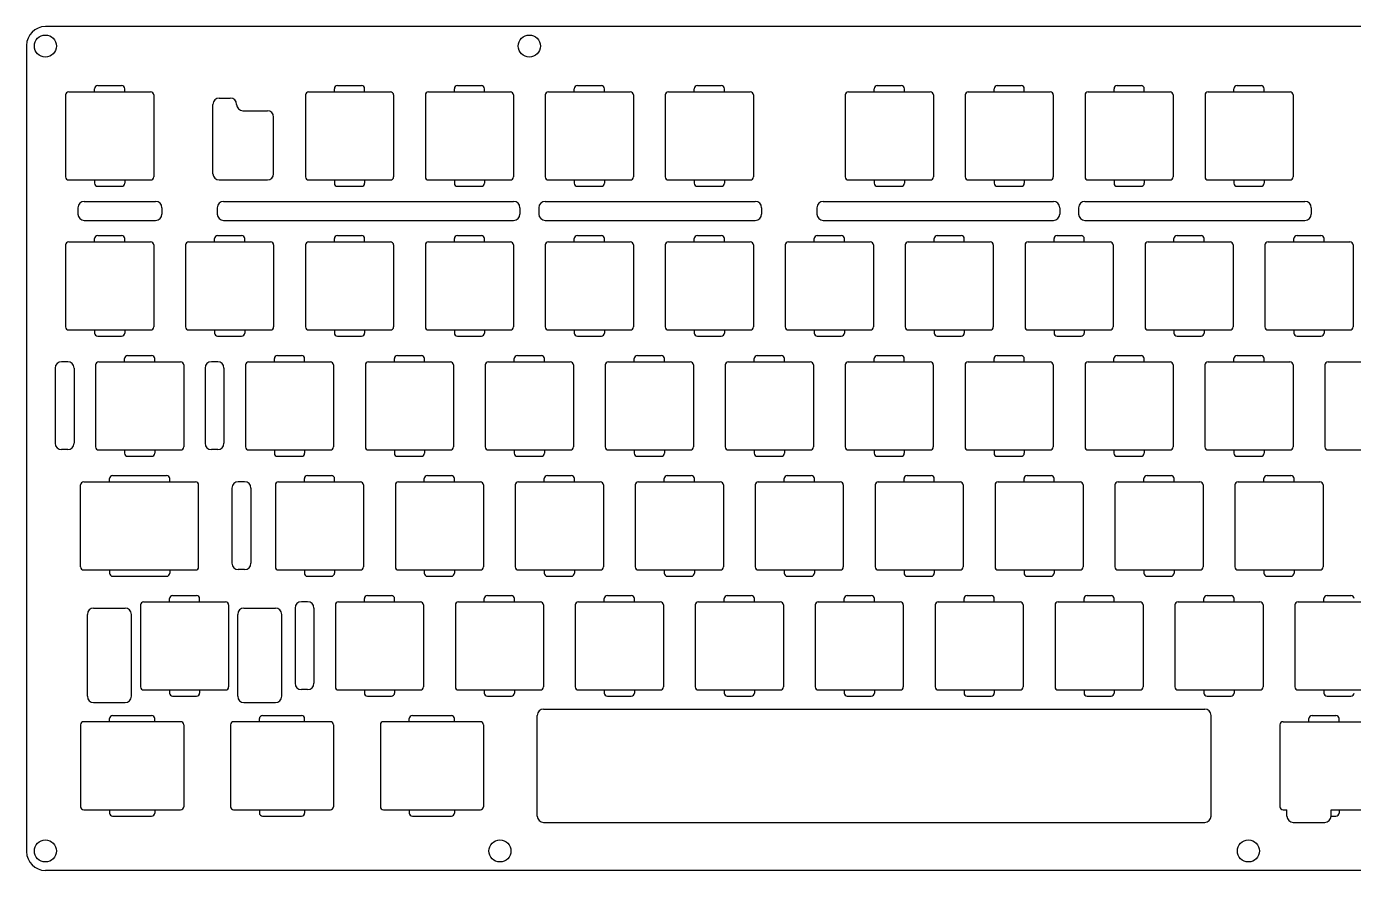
# Model space of a CAD drawing. Header units: millimetres. Extents: x -3918 to -3563, y -301 to -167.
# Drawn here: x -3918.4 to -3707.7, y -300.7 to -166.7 of the extents above; entities that cross this region are included whole.
import ezdxf

# ---------------------------------------------------------------- set-up
doc = ezdxf.new("R2010")
doc.units = ezdxf.units.MM

msp = doc.modelspace()

# ---------------------------------------------------------------- linework, layer by layer
for p, q in [((-3632.64, -166.7), (-3915.44, -166.7)), ((-3918.44, -169.7), (-3918.44, -297.7)), ((-3907.64, -177.06), (-3907.64, -176.56)), ((-3907.14, -176.06), (-3903.34, -176.06)), ((-3902.84, -177.06), (-3902.84, -176.56)), ((-3869.54, -177.06), (-3869.54, -176.56)), ((-3869.04, -176.06), (-3865.24, -176.06)), ((-3864.74, -177.06), (-3864.74, -176.56)), ((-3850.49, -177.06), (-3850.49, -176.56)), ((-3849.99, -176.06), (-3846.19, -176.06)), ((-3845.69, -177.06), (-3845.69, -176.56)), ((-3831.44, -177.06), (-3831.44, -176.56)), ((-3830.94, -176.06), (-3827.14, -176.06)), ((-3826.64, -177.06), (-3826.64, -176.56)), ((-3812.39, -177.06), (-3812.39, -176.56)), ((-3811.89, -176.06), (-3808.09, -176.06)), ((-3807.59, -177.06), (-3807.59, -176.56)), ((-3783.81, -177.06), (-3783.81, -176.56)), ((-3783.31, -176.06), (-3779.51, -176.06)), ((-3779.01, -177.06), (-3779.01, -176.56)), ((-3764.76, -177.06), (-3764.76, -176.56)), ((-3764.26, -176.06), (-3760.46, -176.06)), ((-3759.96, -177.06), (-3759.96, -176.56)), ((-3745.71, -177.06), (-3745.71, -176.56)), ((-3745.21, -176.06), (-3741.41, -176.06)), ((-3740.91, -177.06), (-3740.91, -176.56)), ((-3726.66, -177.06), (-3726.66, -176.56)), ((-3726.16, -176.06), (-3722.36, -176.06)), ((-3721.86, -177.06), (-3721.86, -176.56)), ((-3912.24, -177.56), (-3912.24, -190.56)), ((-3911.74, -177.06), (-3898.74, -177.06)), ((-3898.24, -177.56), (-3898.24, -190.56)), ((-3888.83, -190.06), (-3888.83, -179.06)), ((-3887.83, -178.06), (-3886.07, -178.06)), ((-3874.14, -177.56), (-3874.14, -190.56)), ((-3873.64, -177.06), (-3860.64, -177.06)), ((-3860.14, -177.56), (-3860.14, -190.56)), ((-3855.09, -177.56), (-3855.09, -190.56)), ((-3854.59, -177.06), (-3841.59, -177.06)), ((-3841.09, -177.56), (-3841.09, -190.56)), ((-3836.04, -177.56), (-3836.04, -190.56)), ((-3835.54, -177.06), (-3822.54, -177.06)), ((-3822.04, -177.56), (-3822.04, -190.56)), ((-3816.99, -177.56), (-3816.99, -190.56)), ((-3816.49, -177.06), (-3803.49, -177.06)), ((-3802.99, -177.56), (-3802.99, -190.56)), ((-3788.41, -177.56), (-3788.41, -190.56)), ((-3787.91, -177.06), (-3774.91, -177.06)), ((-3774.41, -177.56), (-3774.41, -190.56)), ((-3769.36, -177.56), (-3769.36, -190.56)), ((-3768.86, -177.06), (-3755.86, -177.06)), ((-3755.36, -177.56), (-3755.36, -190.56)), ((-3750.31, -177.56), (-3750.31, -190.56)), ((-3749.81, -177.06), (-3736.81, -177.06)), ((-3736.31, -177.56), (-3736.31, -190.56)), ((-3731.26, -177.56), (-3731.26, -190.56)), ((-3730.76, -177.06), (-3717.76, -177.06)), ((-3717.26, -177.56), (-3717.26, -190.56)), ((-3884.07, -180.06), (-3880.19, -180.06)), ((-3879.19, -190.06), (-3879.19, -181.06)), ((-3911.74, -191.06), (-3898.74, -191.06)), ((-3907.64, -191.06), (-3907.64, -191.56)), ((-3902.84, -191.06), (-3902.84, -191.56)), ((-3887.83, -191.06), (-3880.19, -191.06)), ((-3873.64, -191.06), (-3860.64, -191.06)), ((-3869.54, -191.06), (-3869.54, -191.56)), ((-3864.74, -191.06), (-3864.74, -191.56)), ((-3854.59, -191.06), (-3841.59, -191.06)), ((-3850.49, -191.06), (-3850.49, -191.56)), ((-3845.69, -191.06), (-3845.69, -191.56)), ((-3835.54, -191.06), (-3822.54, -191.06)), ((-3831.44, -191.06), (-3831.44, -191.56)), ((-3826.64, -191.06), (-3826.64, -191.56)), ((-3816.49, -191.06), (-3803.49, -191.06)), ((-3812.39, -191.06), (-3812.39, -191.56)), ((-3807.59, -191.06), (-3807.59, -191.56)), ((-3787.91, -191.06), (-3774.91, -191.06)), ((-3783.81, -191.06), (-3783.81, -191.56)), ((-3779.01, -191.06), (-3779.01, -191.56)), ((-3768.86, -191.06), (-3755.86, -191.06)), ((-3764.76, -191.06), (-3764.76, -191.56)), ((-3759.96, -191.06), (-3759.96, -191.56)), ((-3749.81, -191.06), (-3736.81, -191.06)), ((-3745.71, -191.06), (-3745.71, -191.56)), ((-3740.91, -191.06), (-3740.91, -191.56)), ((-3730.76, -191.06), (-3717.76, -191.06)), ((-3726.66, -191.06), (-3726.66, -191.56)), ((-3721.86, -191.06), (-3721.86, -191.56)), ((-3907.14, -192.06), (-3903.34, -192.06)), ((-3869.04, -192.06), (-3865.24, -192.06)), ((-3849.99, -192.06), (-3846.19, -192.06)), ((-3830.94, -192.06), (-3827.14, -192.06)), ((-3811.89, -192.06), (-3808.09, -192.06)), ((-3783.31, -192.06), (-3779.51, -192.06)), ((-3764.26, -192.06), (-3760.46, -192.06)), ((-3745.21, -192.06), (-3741.41, -192.06)), ((-3726.16, -192.06), (-3722.36, -192.06)), ((-3910.27, -195.46), (-3910.27, -196.47)), ((-3909.27, -194.46), (-3897.94, -194.46)), ((-3896.94, -195.46), (-3896.94, -196.47)), ((-3888.15, -195.46), (-3888.15, -196.47)), ((-3887.15, -194.46), (-3841.07, -194.46)), ((-3840.07, -195.46), (-3840.07, -196.47)), ((-3837.07, -195.46), (-3837.07, -196.47)), ((-3836.07, -194.46), (-3802.69, -194.46)), ((-3801.69, -195.46), (-3801.69, -196.47)), ((-3792.9, -195.46), (-3792.9, -196.47)), ((-3791.9, -194.46), (-3755.34, -194.46)), ((-3754.34, -195.46), (-3754.34, -196.47)), ((-3751.34, -195.46), (-3751.34, -196.47)), ((-3750.34, -194.46), (-3715.38, -194.46)), ((-3714.38, -195.46), (-3714.38, -196.47)), ((-3909.27, -197.47), (-3897.94, -197.47)), ((-3887.15, -197.47), (-3841.07, -197.47)), ((-3836.07, -197.47), (-3802.69, -197.47)), ((-3791.9, -197.47), (-3755.34, -197.47)), ((-3750.34, -197.47), (-3715.38, -197.47)), ((-3907.14, -199.87), (-3903.34, -199.87)), ((-3888.09, -199.87), (-3884.29, -199.87)), ((-3869.04, -199.87), (-3865.24, -199.87)), ((-3849.99, -199.87), (-3846.19, -199.87)), ((-3830.94, -199.87), (-3827.14, -199.87)), ((-3811.89, -199.87), (-3808.09, -199.87)), ((-3792.84, -199.87), (-3789.04, -199.87)), ((-3773.79, -199.87), (-3769.99, -199.87)), ((-3754.74, -199.87), (-3750.94, -199.87)), ((-3735.69, -199.87), (-3731.89, -199.87)), ((-3716.64, -199.87), (-3712.84, -199.87)), ((-3912.24, -201.37), (-3912.24, -214.37)), ((-3911.74, -200.87), (-3898.74, -200.87)), ((-3907.64, -200.87), (-3907.64, -200.37)), ((-3902.84, -200.87), (-3902.84, -200.37)), ((-3898.24, -201.37), (-3898.24, -214.37)), ((-3893.19, -201.37), (-3893.19, -214.37)), ((-3892.69, -200.87), (-3879.69, -200.87)), ((-3888.59, -200.87), (-3888.59, -200.37)), ((-3883.79, -200.87), (-3883.79, -200.37)), ((-3879.19, -201.37), (-3879.19, -214.37)), ((-3874.14, -201.37), (-3874.14, -214.37)), ((-3873.64, -200.87), (-3860.64, -200.87)), ((-3869.54, -200.87), (-3869.54, -200.37)), ((-3864.74, -200.87), (-3864.74, -200.37)), ((-3860.14, -201.37), (-3860.14, -214.37)), ((-3855.09, -201.37), (-3855.09, -214.37)), ((-3854.59, -200.87), (-3841.59, -200.87)), ((-3850.49, -200.87), (-3850.49, -200.37)), ((-3845.69, -200.87), (-3845.69, -200.37)), ((-3841.09, -201.37), (-3841.09, -214.37)), ((-3836.04, -201.37), (-3836.04, -214.37)), ((-3835.54, -200.87), (-3822.54, -200.87)), ((-3831.44, -200.87), (-3831.44, -200.37)), ((-3826.64, -200.87), (-3826.64, -200.37)), ((-3822.04, -201.37), (-3822.04, -214.37)), ((-3816.99, -201.37), (-3816.99, -214.37)), ((-3816.49, -200.87), (-3803.49, -200.87)), ((-3812.39, -200.87), (-3812.39, -200.37)), ((-3807.59, -200.87), (-3807.59, -200.37)), ((-3802.99, -201.37), (-3802.99, -214.37)), ((-3797.94, -201.37), (-3797.94, -214.37)), ((-3797.44, -200.87), (-3784.44, -200.87)), ((-3793.34, -200.87), (-3793.34, -200.37)), ((-3788.54, -200.87), (-3788.54, -200.37)), ((-3783.94, -201.37), (-3783.94, -214.37)), ((-3778.89, -201.37), (-3778.89, -214.37)), ((-3778.39, -200.87), (-3765.39, -200.87)), ((-3774.29, -200.87), (-3774.29, -200.37)), ((-3769.49, -200.87), (-3769.49, -200.37)), ((-3764.89, -201.37), (-3764.89, -214.37)), ((-3759.84, -201.37), (-3759.84, -214.37)), ((-3759.34, -200.87), (-3746.34, -200.87)), ((-3755.24, -200.87), (-3755.24, -200.37)), ((-3750.44, -200.87), (-3750.44, -200.37)), ((-3745.84, -201.37), (-3745.84, -214.37)), ((-3740.79, -201.37), (-3740.79, -214.37)), ((-3740.29, -200.87), (-3727.29, -200.87)), ((-3736.19, -200.87), (-3736.19, -200.37)), ((-3731.39, -200.87), (-3731.39, -200.37)), ((-3726.79, -201.37), (-3726.79, -214.37)), ((-3721.74, -201.37), (-3721.74, -214.37)), ((-3721.24, -200.87), (-3708.24, -200.87)), ((-3717.14, -200.87), (-3717.14, -200.37)), ((-3712.34, -200.87), (-3712.34, -200.37)), ((-3707.74, -201.37), (-3707.74, -214.37)), ((-3911.74, -214.87), (-3898.74, -214.87)), ((-3907.64, -214.87), (-3907.64, -215.37)), ((-3902.84, -214.87), (-3902.84, -215.37)), ((-3892.69, -214.87), (-3879.69, -214.87)), ((-3888.59, -214.87), (-3888.59, -215.37)), ((-3883.79, -214.87), (-3883.79, -215.37)), ((-3873.64, -214.87), (-3860.64, -214.87)), ((-3869.54, -214.87), (-3869.54, -215.37)), ((-3864.74, -214.87), (-3864.74, -215.37)), ((-3854.59, -214.87), (-3841.59, -214.87)), ((-3850.49, -214.87), (-3850.49, -215.37)), ((-3845.69, -214.87), (-3845.69, -215.37)), ((-3835.54, -214.87), (-3822.54, -214.87)), ((-3831.44, -214.87), (-3831.44, -215.37)), ((-3826.64, -214.87), (-3826.64, -215.37)), ((-3816.49, -214.87), (-3803.49, -214.87)), ((-3812.39, -214.87), (-3812.39, -215.37)), ((-3807.59, -214.87), (-3807.59, -215.37)), ((-3797.44, -214.87), (-3784.44, -214.87)), ((-3793.34, -214.87), (-3793.34, -215.37)), ((-3788.54, -214.87), (-3788.54, -215.37)), ((-3778.39, -214.87), (-3765.39, -214.87)), ((-3774.29, -214.87), (-3774.29, -215.37)), ((-3769.49, -214.87), (-3769.49, -215.37)), ((-3759.34, -214.87), (-3746.34, -214.87)), ((-3755.24, -214.87), (-3755.24, -215.37)), ((-3750.44, -214.87), (-3750.44, -215.37)), ((-3740.29, -214.87), (-3727.29, -214.87)), ((-3736.19, -214.87), (-3736.19, -215.37)), ((-3731.39, -214.87), (-3731.39, -215.37)), ((-3721.24, -214.87), (-3708.24, -214.87)), ((-3717.14, -214.87), (-3717.14, -215.37)), ((-3712.34, -214.87), (-3712.34, -215.37)), ((-3907.14, -215.87), (-3903.34, -215.87)), ((-3888.09, -215.87), (-3884.29, -215.87)), ((-3869.04, -215.87), (-3865.24, -215.87)), ((-3849.99, -215.87), (-3846.19, -215.87)), ((-3830.94, -215.87), (-3827.14, -215.87)), ((-3811.89, -215.87), (-3808.09, -215.87)), ((-3792.84, -215.87), (-3789.04, -215.87)), ((-3773.79, -215.87), (-3769.99, -215.87)), ((-3754.74, -215.87), (-3750.94, -215.87)), ((-3735.69, -215.87), (-3731.89, -215.87)), ((-3716.64, -215.87), (-3712.84, -215.87)), ((-3902.38, -218.93), (-3898.58, -218.93)), ((-3878.57, -218.93), (-3874.77, -218.93)), ((-3859.52, -218.93), (-3855.72, -218.93)), ((-3840.47, -218.93), (-3836.67, -218.93)), ((-3821.42, -218.93), (-3817.62, -218.93)), ((-3802.37, -218.93), (-3798.57, -218.93)), ((-3783.32, -218.93), (-3779.52, -218.93)), ((-3764.27, -218.93), (-3760.47, -218.93)), ((-3745.22, -218.93), (-3741.42, -218.93)), ((-3726.17, -218.93), (-3722.37, -218.93)), ((-3913.89, -220.93), (-3913.89, -232.87)), ((-3911.89, -219.93), (-3912.89, -219.93)), ((-3910.89, -220.93), (-3910.89, -232.87)), ((-3907.48, -220.43), (-3907.48, -233.43)), ((-3906.98, -219.93), (-3893.98, -219.93)), ((-3902.88, -219.93), (-3902.88, -219.43)), ((-3898.08, -219.93), (-3898.08, -219.43)), ((-3893.48, -220.43), (-3893.48, -233.43)), ((-3890.08, -220.93), (-3890.08, -232.87)), ((-3888.08, -219.93), (-3889.08, -219.93)), ((-3887.08, -220.93), (-3887.08, -232.87)), ((-3883.67, -220.43), (-3883.67, -233.43)), ((-3883.17, -219.93), (-3870.17, -219.93)), ((-3879.07, -219.93), (-3879.07, -219.43)), ((-3874.27, -219.93), (-3874.27, -219.43)), ((-3869.67, -220.43), (-3869.67, -233.43)), ((-3864.62, -220.43), (-3864.62, -233.43)), ((-3864.12, -219.93), (-3851.12, -219.93)), ((-3860.02, -219.93), (-3860.02, -219.43)), ((-3855.22, -219.93), (-3855.22, -219.43)), ((-3850.62, -220.43), (-3850.62, -233.43)), ((-3845.57, -220.43), (-3845.57, -233.43)), ((-3845.07, -219.93), (-3832.07, -219.93)), ((-3840.97, -219.93), (-3840.97, -219.43)), ((-3836.17, -219.93), (-3836.17, -219.43)), ((-3831.57, -220.43), (-3831.57, -233.43)), ((-3826.52, -220.43), (-3826.52, -233.43)), ((-3826.02, -219.93), (-3813.02, -219.93)), ((-3821.92, -219.93), (-3821.92, -219.43)), ((-3817.12, -219.93), (-3817.12, -219.43)), ((-3812.52, -220.43), (-3812.52, -233.43)), ((-3807.47, -220.43), (-3807.47, -233.43)), ((-3806.97, -219.93), (-3793.97, -219.93)), ((-3802.87, -219.93), (-3802.87, -219.43)), ((-3798.07, -219.93), (-3798.07, -219.43)), ((-3793.47, -220.43), (-3793.47, -233.43)), ((-3788.42, -220.43), (-3788.42, -233.43)), ((-3787.92, -219.93), (-3774.92, -219.93)), ((-3783.82, -219.93), (-3783.82, -219.43)), ((-3779.02, -219.93), (-3779.02, -219.43)), ((-3774.42, -220.43), (-3774.42, -233.43)), ((-3769.37, -220.43), (-3769.37, -233.43)), ((-3768.87, -219.93), (-3755.87, -219.93)), ((-3764.77, -219.93), (-3764.77, -219.43)), ((-3759.97, -219.93), (-3759.97, -219.43)), ((-3755.37, -220.43), (-3755.37, -233.43)), ((-3750.32, -220.43), (-3750.32, -233.43)), ((-3749.82, -219.93), (-3736.82, -219.93)), ((-3745.72, -219.93), (-3745.72, -219.43)), ((-3740.92, -219.93), (-3740.92, -219.43)), ((-3736.32, -220.43), (-3736.32, -233.43)), ((-3731.27, -220.43), (-3731.27, -233.43)), ((-3730.77, -219.93), (-3717.77, -219.93)), ((-3726.67, -219.93), (-3726.67, -219.43)), ((-3721.87, -219.93), (-3721.87, -219.43)), ((-3717.27, -220.43), (-3717.27, -233.43)), ((-3712.22, -220.43), (-3712.22, -233.43)), ((-3711.72, -219.93), (-3698.72, -219.93)), ((-3911.89, -233.87), (-3912.89, -233.87)), ((-3906.98, -233.93), (-3893.98, -233.93)), ((-3902.88, -233.93), (-3902.88, -234.43)), ((-3898.08, -233.93), (-3898.08, -234.43)), ((-3888.08, -233.87), (-3889.08, -233.87)), ((-3883.17, -233.93), (-3870.17, -233.93)), ((-3879.07, -233.93), (-3879.07, -234.43)), ((-3874.27, -233.93), (-3874.27, -234.43)), ((-3864.12, -233.93), (-3851.12, -233.93)), ((-3860.02, -233.93), (-3860.02, -234.43)), ((-3855.22, -233.93), (-3855.22, -234.43)), ((-3845.07, -233.93), (-3832.07, -233.93)), ((-3840.97, -233.93), (-3840.97, -234.43)), ((-3836.17, -233.93), (-3836.17, -234.43)), ((-3826.02, -233.93), (-3813.02, -233.93)), ((-3821.92, -233.93), (-3821.92, -234.43)), ((-3817.12, -233.93), (-3817.12, -234.43)), ((-3806.97, -233.93), (-3793.97, -233.93)), ((-3802.87, -233.93), (-3802.87, -234.43)), ((-3798.07, -233.93), (-3798.07, -234.43)), ((-3787.92, -233.93), (-3774.92, -233.93)), ((-3783.82, -233.93), (-3783.82, -234.43)), ((-3779.02, -233.93), (-3779.02, -234.43)), ((-3768.87, -233.93), (-3755.87, -233.93)), ((-3764.77, -233.93), (-3764.77, -234.43)), ((-3759.97, -233.93), (-3759.97, -234.43)), ((-3749.82, -233.93), (-3736.82, -233.93)), ((-3745.72, -233.93), (-3745.72, -234.43)), ((-3740.92, -233.93), (-3740.92, -234.43)), ((-3730.77, -233.93), (-3717.77, -233.93)), ((-3726.67, -233.93), (-3726.67, -234.43)), ((-3721.87, -233.93), (-3721.87, -234.43)), ((-3711.72, -233.93), (-3698.72, -233.93)), ((-3902.38, -234.93), (-3898.58, -234.93)), ((-3878.57, -234.93), (-3874.77, -234.93)), ((-3859.52, -234.93), (-3855.72, -234.93)), ((-3840.47, -234.93), (-3836.67, -234.93)), ((-3821.42, -234.93), (-3817.62, -234.93)), ((-3802.37, -234.93), (-3798.57, -234.93)), ((-3783.32, -234.93), (-3779.52, -234.93)), ((-3764.27, -234.93), (-3760.47, -234.93)), ((-3745.22, -234.93), (-3741.42, -234.93)), ((-3726.17, -234.93), (-3722.37, -234.93)), ((-3904.76, -237.98), (-3896.2, -237.98)), ((-3873.81, -237.98), (-3870.01, -237.98)), ((-3854.76, -237.98), (-3850.96, -237.98)), ((-3835.71, -237.98), (-3831.91, -237.98)), ((-3816.66, -237.98), (-3812.86, -237.98)), ((-3797.61, -237.98), (-3793.81, -237.98)), ((-3778.56, -237.98), (-3774.76, -237.98)), ((-3759.51, -237.98), (-3755.71, -237.98)), ((-3740.46, -237.98), (-3736.66, -237.98)), ((-3721.41, -237.98), (-3717.61, -237.98)), ((-3909.86, -252.48), (-3909.86, -239.48)), ((-3909.36, -238.98), (-3891.6, -238.98)), ((-3905.26, -238.98), (-3905.26, -238.48)), ((-3895.7, -238.98), (-3895.7, -238.48)), ((-3891.1, -252.48), (-3891.1, -239.48)), ((-3885.81, -239.98), (-3885.81, -251.92)), ((-3883.81, -238.98), (-3884.81, -238.98)), ((-3882.81, -239.98), (-3882.81, -251.92)), ((-3878.91, -239.48), (-3878.91, -252.48)), ((-3878.41, -238.98), (-3865.41, -238.98)), ((-3874.31, -238.98), (-3874.31, -238.48)), ((-3869.51, -238.98), (-3869.51, -238.48)), ((-3864.91, -239.48), (-3864.91, -252.48)), ((-3859.86, -239.48), (-3859.86, -252.48)), ((-3859.36, -238.98), (-3846.36, -238.98)), ((-3855.26, -238.98), (-3855.26, -238.48)), ((-3850.46, -238.98), (-3850.46, -238.48)), ((-3845.86, -239.48), (-3845.86, -252.48)), ((-3840.81, -239.48), (-3840.81, -252.48)), ((-3840.31, -238.98), (-3827.31, -238.98)), ((-3836.21, -238.98), (-3836.21, -238.48)), ((-3831.41, -238.98), (-3831.41, -238.48)), ((-3826.81, -239.48), (-3826.81, -252.48)), ((-3821.76, -239.48), (-3821.76, -252.48)), ((-3821.26, -238.98), (-3808.26, -238.98)), ((-3817.16, -238.98), (-3817.16, -238.48)), ((-3812.36, -238.98), (-3812.36, -238.48)), ((-3807.76, -239.48), (-3807.76, -252.48)), ((-3802.71, -239.48), (-3802.71, -252.48)), ((-3802.21, -238.98), (-3789.21, -238.98)), ((-3798.11, -238.98), (-3798.11, -238.48)), ((-3793.31, -238.98), (-3793.31, -238.48)), ((-3788.71, -239.48), (-3788.71, -252.48)), ((-3783.66, -239.48), (-3783.66, -252.48)), ((-3783.16, -238.98), (-3770.16, -238.98)), ((-3779.06, -238.98), (-3779.06, -238.48)), ((-3774.26, -238.98), (-3774.26, -238.48)), ((-3769.66, -239.48), (-3769.66, -252.48)), ((-3764.61, -239.48), (-3764.61, -252.48)), ((-3764.11, -238.98), (-3751.11, -238.98)), ((-3760.01, -238.98), (-3760.01, -238.48)), ((-3755.21, -238.98), (-3755.21, -238.48)), ((-3750.61, -239.48), (-3750.61, -252.48)), ((-3745.56, -239.48), (-3745.56, -252.48)), ((-3745.06, -238.98), (-3732.06, -238.98)), ((-3740.96, -238.98), (-3740.96, -238.48)), ((-3736.16, -238.98), (-3736.16, -238.48)), ((-3731.56, -239.48), (-3731.56, -252.48)), ((-3726.51, -239.48), (-3726.51, -252.48)), ((-3726.01, -238.98), (-3713.01, -238.98)), ((-3721.91, -238.98), (-3721.91, -238.48)), ((-3717.11, -238.98), (-3717.11, -238.48)), ((-3712.51, -239.48), (-3712.51, -252.48)), ((-3909.36, -252.98), (-3891.6, -252.98)), ((-3905.26, -252.98), (-3905.26, -253.48)), ((-3904.76, -253.98), (-3896.2, -253.98)), ((-3895.7, -252.98), (-3895.7, -253.48)), ((-3883.81, -252.92), (-3884.81, -252.92)), ((-3878.41, -252.98), (-3865.41, -252.98)), ((-3874.31, -252.98), (-3874.31, -253.48)), ((-3873.81, -253.98), (-3870.01, -253.98)), ((-3869.51, -252.98), (-3869.51, -253.48)), ((-3859.36, -252.98), (-3846.36, -252.98)), ((-3855.26, -252.98), (-3855.26, -253.48)), ((-3854.76, -253.98), (-3850.96, -253.98)), ((-3850.46, -252.98), (-3850.46, -253.48)), ((-3840.31, -252.98), (-3827.31, -252.98)), ((-3836.21, -252.98), (-3836.21, -253.48)), ((-3835.71, -253.98), (-3831.91, -253.98)), ((-3831.41, -252.98), (-3831.41, -253.48)), ((-3821.26, -252.98), (-3808.26, -252.98)), ((-3817.16, -252.98), (-3817.16, -253.48)), ((-3816.66, -253.98), (-3812.86, -253.98)), ((-3812.36, -252.98), (-3812.36, -253.48)), ((-3802.21, -252.98), (-3789.21, -252.98)), ((-3798.11, -252.98), (-3798.11, -253.48)), ((-3797.61, -253.98), (-3793.81, -253.98)), ((-3793.31, -252.98), (-3793.31, -253.48)), ((-3783.16, -252.98), (-3770.16, -252.98)), ((-3779.06, -252.98), (-3779.06, -253.48)), ((-3778.56, -253.98), (-3774.76, -253.98)), ((-3774.26, -252.98), (-3774.26, -253.48)), ((-3764.11, -252.98), (-3751.11, -252.98)), ((-3760.01, -252.98), (-3760.01, -253.48)), ((-3759.51, -253.98), (-3755.71, -253.98)), ((-3755.21, -252.98), (-3755.21, -253.48)), ((-3745.06, -252.98), (-3732.06, -252.98)), ((-3740.96, -252.98), (-3740.96, -253.48)), ((-3740.46, -253.98), (-3736.66, -253.98)), ((-3736.16, -252.98), (-3736.16, -253.48)), ((-3726.01, -252.98), (-3713.01, -252.98)), ((-3721.91, -252.98), (-3721.91, -253.48)), ((-3721.41, -253.98), (-3717.61, -253.98)), ((-3717.11, -252.98), (-3717.11, -253.48)), ((-3895.24, -257.03), (-3891.44, -257.03)), ((-3864.28, -257.03), (-3860.48, -257.03)), ((-3845.23, -257.03), (-3841.43, -257.03)), ((-3826.18, -257.03), (-3822.38, -257.03)), ((-3807.13, -257.03), (-3803.33, -257.03)), ((-3788.08, -257.03), (-3784.28, -257.03)), ((-3769.03, -257.03), (-3765.23, -257.03)), ((-3749.98, -257.03), (-3746.18, -257.03)), ((-3730.93, -257.03), (-3727.13, -257.03)), ((-3711.88, -257.03), (-3708.08, -257.03)), ((-3907.78, -259.03), (-3902.78, -259.03)), ((-3900.34, -258.53), (-3900.34, -271.53)), ((-3899.84, -258.03), (-3886.84, -258.03)), ((-3895.74, -258.03), (-3895.74, -257.53)), ((-3890.94, -258.03), (-3890.94, -257.53)), ((-3886.34, -258.53), (-3886.34, -271.53)), ((-3883.9, -259.03), (-3878.9, -259.03)), ((-3875.79, -259.03), (-3875.79, -270.97)), ((-3873.79, -258.03), (-3874.79, -258.03)), ((-3872.79, -259.03), (-3872.79, -270.97)), ((-3869.38, -258.53), (-3869.38, -271.53)), ((-3868.88, -258.03), (-3855.88, -258.03)), ((-3864.78, -258.03), (-3864.78, -257.53)), ((-3859.98, -258.03), (-3859.98, -257.53)), ((-3855.38, -258.53), (-3855.38, -271.53)), ((-3850.33, -258.53), (-3850.33, -271.53)), ((-3849.83, -258.03), (-3836.83, -258.03)), ((-3845.73, -258.03), (-3845.73, -257.53)), ((-3840.93, -258.03), (-3840.93, -257.53)), ((-3836.33, -258.53), (-3836.33, -271.53)), ((-3831.28, -258.53), (-3831.28, -271.53)), ((-3830.78, -258.03), (-3817.78, -258.03)), ((-3826.68, -258.03), (-3826.68, -257.53)), ((-3821.88, -258.03), (-3821.88, -257.53)), ((-3817.28, -258.53), (-3817.28, -271.53)), ((-3812.23, -258.53), (-3812.23, -271.53)), ((-3811.73, -258.03), (-3798.73, -258.03)), ((-3807.63, -258.03), (-3807.63, -257.53)), ((-3802.83, -258.03), (-3802.83, -257.53)), ((-3798.23, -258.53), (-3798.23, -271.53)), ((-3793.18, -258.53), (-3793.18, -271.53)), ((-3792.68, -258.03), (-3779.68, -258.03)), ((-3788.58, -258.03), (-3788.58, -257.53)), ((-3783.78, -258.03), (-3783.78, -257.53)), ((-3779.18, -258.53), (-3779.18, -271.53)), ((-3774.13, -258.53), (-3774.13, -271.53)), ((-3773.63, -258.03), (-3760.63, -258.03)), ((-3769.53, -258.03), (-3769.53, -257.53)), ((-3764.73, -258.03), (-3764.73, -257.53)), ((-3760.13, -258.53), (-3760.13, -271.53)), ((-3755.08, -258.53), (-3755.08, -271.53)), ((-3754.58, -258.03), (-3741.58, -258.03)), ((-3750.48, -258.03), (-3750.48, -257.53)), ((-3745.68, -258.03), (-3745.68, -257.53)), ((-3741.08, -258.53), (-3741.08, -271.53)), ((-3736.03, -258.53), (-3736.03, -271.53)), ((-3735.53, -258.03), (-3722.53, -258.03)), ((-3731.43, -258.03), (-3731.43, -257.53)), ((-3726.63, -258.03), (-3726.63, -257.53)), ((-3722.03, -258.53), (-3722.03, -271.53)), ((-3716.98, -258.53), (-3716.98, -271.53)), ((-3716.48, -258.03), (-3703.48, -258.03)), ((-3712.38, -258.03), (-3712.38, -257.53)), ((-3908.78, -273.03), (-3908.78, -260.03)), ((-3901.78, -273.03), (-3901.78, -260.03)), ((-3884.9, -273.03), (-3884.9, -260.03)), ((-3877.9, -273.03), (-3877.9, -260.03)), ((-3899.84, -272.03), (-3886.84, -272.03)), ((-3895.74, -272.03), (-3895.74, -272.53)), ((-3895.24, -273.03), (-3891.44, -273.03)), ((-3890.94, -272.03), (-3890.94, -272.53)), ((-3873.79, -271.97), (-3874.79, -271.97)), ((-3868.88, -272.03), (-3855.88, -272.03)), ((-3864.78, -272.03), (-3864.78, -272.53)), ((-3864.28, -273.03), (-3860.48, -273.03)), ((-3859.98, -272.03), (-3859.98, -272.53)), ((-3849.83, -272.03), (-3836.83, -272.03)), ((-3845.73, -272.03), (-3845.73, -272.53)), ((-3845.23, -273.03), (-3841.43, -273.03)), ((-3840.93, -272.03), (-3840.93, -272.53)), ((-3830.78, -272.03), (-3817.78, -272.03)), ((-3826.68, -272.03), (-3826.68, -272.53)), ((-3826.18, -273.03), (-3822.38, -273.03)), ((-3821.88, -272.03), (-3821.88, -272.53)), ((-3811.73, -272.03), (-3798.73, -272.03)), ((-3807.63, -272.03), (-3807.63, -272.53)), ((-3807.13, -273.03), (-3803.33, -273.03)), ((-3802.83, -272.03), (-3802.83, -272.53)), ((-3792.68, -272.03), (-3779.68, -272.03)), ((-3788.58, -272.03), (-3788.58, -272.53)), ((-3788.08, -273.03), (-3784.28, -273.03)), ((-3783.78, -272.03), (-3783.78, -272.53)), ((-3773.63, -272.03), (-3760.63, -272.03)), ((-3769.53, -272.03), (-3769.53, -272.53)), ((-3769.03, -273.03), (-3765.23, -273.03)), ((-3764.73, -272.03), (-3764.73, -272.53)), ((-3754.58, -272.03), (-3741.58, -272.03)), ((-3750.48, -272.03), (-3750.48, -272.53)), ((-3749.98, -273.03), (-3746.18, -273.03)), ((-3745.68, -272.03), (-3745.68, -272.53)), ((-3735.53, -272.03), (-3722.53, -272.03)), ((-3731.43, -272.03), (-3731.43, -272.53)), ((-3730.93, -273.03), (-3727.13, -273.03)), ((-3726.63, -272.03), (-3726.63, -272.53)), ((-3716.48, -272.03), (-3703.48, -272.03)), ((-3712.38, -272.03), (-3712.38, -272.53)), ((-3711.88, -273.03), (-3708.08, -273.03)), ((-3907.78, -274.03), (-3902.78, -274.03)), ((-3904.76, -276.08), (-3898.58, -276.08)), ((-3883.9, -274.03), (-3878.9, -274.03)), ((-3880.95, -276.08), (-3874.77, -276.08)), ((-3857.14, -276.08), (-3850.96, -276.08)), ((-3837.31, -292.08), (-3837.31, -276.08)), ((-3836.31, -275.08), (-3731.29, -275.08)), ((-3730.29, -292.08), (-3730.29, -276.08)), ((-3714.26, -276.08), (-3710.46, -276.08)), ((-3909.86, -277.58), (-3909.86, -290.58)), ((-3893.98, -277.08), (-3909.36, -277.08)), ((-3905.26, -277.08), (-3905.26, -276.58)), ((-3898.08, -277.08), (-3898.08, -276.58)), ((-3893.48, -277.58), (-3893.48, -290.58)), ((-3886.05, -277.58), (-3886.05, -290.58)), ((-3870.17, -277.08), (-3885.55, -277.08)), ((-3881.45, -277.08), (-3881.45, -276.58)), ((-3874.27, -277.08), (-3874.27, -276.58)), ((-3869.67, -277.58), (-3869.67, -290.58)), ((-3862.24, -277.58), (-3862.24, -290.58)), ((-3846.36, -277.08), (-3861.74, -277.08)), ((-3857.64, -277.08), (-3857.64, -276.58)), ((-3850.46, -277.08), (-3850.46, -276.58)), ((-3845.86, -277.58), (-3845.86, -290.58)), ((-3719.36, -277.58), (-3719.36, -290.58)), ((-3718.86, -277.08), (-3705.86, -277.08)), ((-3714.76, -277.08), (-3714.76, -276.58)), ((-3709.96, -277.08), (-3709.96, -276.58)), ((-3909.36, -291.08), (-3893.98, -291.08)), ((-3905.26, -291.08), (-3905.26, -291.58)), ((-3904.76, -292.08), (-3898.58, -292.08)), ((-3898.08, -291.08), (-3898.08, -291.58)), ((-3885.55, -291.08), (-3870.17, -291.08)), ((-3881.45, -291.08), (-3881.45, -291.58)), ((-3880.95, -292.08), (-3874.77, -292.08)), ((-3874.27, -291.08), (-3874.27, -291.58)), ((-3861.74, -291.08), (-3846.36, -291.08)), ((-3857.64, -291.08), (-3857.64, -291.58)), ((-3857.14, -292.08), (-3850.96, -292.08)), ((-3850.46, -291.08), (-3850.46, -291.58)), ((-3718.86, -291.08), (-3718.24, -291.08)), ((-3718.24, -292.08), (-3718.24, -291.08)), ((-3711.24, -292.08), (-3711.24, -291.08)), ((-3711.24, -291.08), (-3705.86, -291.08)), ((-3711.24, -292.08), (-3710.46, -292.08)), ((-3709.96, -291.08), (-3709.96, -291.58)), ((-3836.31, -293.08), (-3731.29, -293.08)), ((-3717.24, -293.08), (-3712.24, -293.08)), ((-3566.44, -300.7), (-3915.44, -300.7))]:
    msp.add_line(p, q)
for centre in [(-3915.44, -169.8), (-3838.58, -169.8), (-3915.44, -297.6), (-3843.25, -297.6), (-3724.36, -297.6)]:
    msp.add_circle(centre, 1.75)
for centre, radius, start, end in [((-3915.44, -169.7), 3, 90, 180), ((-3907.14, -176.56), 0.5, 90, 180), ((-3903.34, -176.56), 0.5, 0, 90), ((-3869.04, -176.56), 0.5, 90, 180), ((-3865.24, -176.56), 0.5, 0, 90), ((-3849.99, -176.56), 0.5, 90, 180), ((-3846.19, -176.56), 0.5, 0, 90), ((-3830.94, -176.56), 0.5, 90, 180), ((-3827.14, -176.56), 0.5, 0, 90), ((-3811.89, -176.56), 0.5, 90, 180), ((-3808.09, -176.56), 0.5, 0, 90), ((-3783.31, -176.56), 0.5, 90, 180), ((-3779.51, -176.56), 0.5, 0, 90), ((-3764.26, -176.56), 0.5, 90, 180), ((-3760.46, -176.56), 0.5, 0, 90), ((-3745.21, -176.56), 0.5, 90, 180), ((-3741.41, -176.56), 0.5, 0, 90), ((-3726.16, -176.56), 0.5, 90, 180), ((-3722.36, -176.56), 0.5, 0, 90), ((-3911.74, -177.56), 0.5, 90, 180), ((-3898.74, -177.56), 0.5, 0, 90), ((-3887.83, -179.06), 1, 90, 180), ((-3886.07, -179.06), 1, 0, 90), ((-3884.07, -179.06), 1, 180, 270), ((-3873.64, -177.56), 0.5, 90, 180), ((-3860.64, -177.56), 0.5, 0, 90), ((-3854.59, -177.56), 0.5, 90, 180), ((-3841.59, -177.56), 0.5, 0, 90), ((-3835.54, -177.56), 0.5, 90, 180), ((-3822.54, -177.56), 0.5, 0, 90), ((-3816.49, -177.56), 0.5, 90, 180), ((-3803.49, -177.56), 0.5, 0, 90), ((-3787.91, -177.56), 0.5, 90, 180), ((-3774.91, -177.56), 0.5, 0, 90), ((-3768.86, -177.56), 0.5, 90, 180), ((-3755.86, -177.56), 0.5, 0, 90), ((-3749.81, -177.56), 0.5, 90, 180), ((-3736.81, -177.56), 0.5, 0, 90), ((-3730.76, -177.56), 0.5, 90, 180), ((-3717.76, -177.56), 0.5, 0, 90), ((-3880.19, -181.06), 1, 0, 90), ((-3911.74, -190.56), 0.5, 180, 270), ((-3907.14, -191.56), 0.5, 180, 270), ((-3903.34, -191.56), 0.5, 270, 0), ((-3898.74, -190.56), 0.5, 270, 0), ((-3887.83, -190.06), 1, 180, 270), ((-3880.19, -190.06), 1, 270, 0), ((-3873.64, -190.56), 0.5, 180, 270), ((-3869.04, -191.56), 0.5, 180, 270), ((-3865.24, -191.56), 0.5, 270, 0), ((-3860.64, -190.56), 0.5, 270, 0), ((-3854.59, -190.56), 0.5, 180, 270), ((-3849.99, -191.56), 0.5, 180, 270), ((-3846.19, -191.56), 0.5, 270, 0), ((-3841.59, -190.56), 0.5, 270, 0), ((-3835.54, -190.56), 0.5, 180, 270), ((-3830.94, -191.56), 0.5, 180, 270), ((-3827.14, -191.56), 0.5, 270, 0), ((-3822.54, -190.56), 0.5, 270, 0), ((-3816.49, -190.56), 0.5, 180, 270), ((-3811.89, -191.56), 0.5, 180, 270), ((-3808.09, -191.56), 0.5, 270, 0), ((-3803.49, -190.56), 0.5, 270, 0), ((-3787.91, -190.56), 0.5, 180, 270), ((-3783.31, -191.56), 0.5, 180, 270), ((-3779.51, -191.56), 0.5, 270, 0), ((-3774.91, -190.56), 0.5, 270, 0), ((-3768.86, -190.56), 0.5, 180, 270), ((-3764.26, -191.56), 0.5, 180, 270), ((-3760.46, -191.56), 0.5, 270, 0), ((-3755.86, -190.56), 0.5, 270, 0), ((-3749.81, -190.56), 0.5, 180, 270), ((-3745.21, -191.56), 0.5, 180, 270), ((-3741.41, -191.56), 0.5, 270, 0), ((-3736.81, -190.56), 0.5, 270, 0), ((-3730.76, -190.56), 0.5, 180, 270), ((-3726.16, -191.56), 0.5, 180, 270), ((-3722.36, -191.56), 0.5, 270, 0), ((-3717.76, -190.56), 0.5, 270, 0), ((-3909.27, -195.46), 1, 90, 180), ((-3897.94, -195.46), 1, 0, 90), ((-3887.15, -195.46), 1, 90, 180), ((-3841.07, -195.46), 1, 0, 90), ((-3836.07, -195.46), 1, 90, 180), ((-3802.69, -195.46), 1, 0, 90), ((-3791.9, -195.46), 1, 90, 180), ((-3755.34, -195.46), 1, 0, 90), ((-3750.34, -195.46), 1, 90, 180), ((-3715.38, -195.46), 1, 0, 90), ((-3909.27, -196.47), 1, 180, 270), ((-3897.94, -196.47), 1, 270, 0), ((-3887.15, -196.47), 1, 180, 270), ((-3841.07, -196.47), 1, 270, 0), ((-3836.07, -196.47), 1, 180, 270), ((-3802.69, -196.47), 1, 270, 0), ((-3791.9, -196.47), 1, 180, 270), ((-3755.34, -196.47), 1, 270, 0), ((-3750.34, -196.47), 1, 180, 270), ((-3715.38, -196.47), 1, 270, 0), ((-3907.14, -200.37), 0.5, 90, 180), ((-3903.34, -200.37), 0.5, 0, 90), ((-3888.09, -200.37), 0.5, 90, 180), ((-3884.29, -200.37), 0.5, 0, 90), ((-3869.04, -200.37), 0.5, 90, 180), ((-3865.24, -200.37), 0.5, 0, 90), ((-3849.99, -200.37), 0.5, 90, 180), ((-3846.19, -200.37), 0.5, 0, 90), ((-3830.94, -200.37), 0.5, 90, 180), ((-3827.14, -200.37), 0.5, 0, 90), ((-3811.89, -200.37), 0.5, 90, 180), ((-3808.09, -200.37), 0.5, 0, 90), ((-3792.84, -200.37), 0.5, 90, 180), ((-3789.04, -200.37), 0.5, 0, 90), ((-3773.79, -200.37), 0.5, 90, 180), ((-3769.99, -200.37), 0.5, 0, 90), ((-3754.74, -200.37), 0.5, 90, 180), ((-3750.94, -200.37), 0.5, 0, 90), ((-3735.69, -200.37), 0.5, 90, 180), ((-3731.89, -200.37), 0.5, 0, 90), ((-3716.64, -200.37), 0.5, 90, 180), ((-3712.84, -200.37), 0.5, 0, 90), ((-3911.74, -201.37), 0.5, 90, 180), ((-3898.74, -201.37), 0.5, 0, 90), ((-3892.69, -201.37), 0.5, 90, 180), ((-3879.69, -201.37), 0.5, 0, 90), ((-3873.64, -201.37), 0.5, 90, 180), ((-3860.64, -201.37), 0.5, 0, 90), ((-3854.59, -201.37), 0.5, 90, 180), ((-3841.59, -201.37), 0.5, 0, 90), ((-3835.54, -201.37), 0.5, 90, 180), ((-3822.54, -201.37), 0.5, 0, 90), ((-3816.49, -201.37), 0.5, 90, 180), ((-3803.49, -201.37), 0.5, 0, 90), ((-3797.44, -201.37), 0.5, 90, 180), ((-3784.44, -201.37), 0.5, 0, 90), ((-3778.39, -201.37), 0.5, 90, 180), ((-3765.39, -201.37), 0.5, 0, 90), ((-3759.34, -201.37), 0.5, 90, 180), ((-3746.34, -201.37), 0.5, 0, 90), ((-3740.29, -201.37), 0.5, 90, 180), ((-3727.29, -201.37), 0.5, 0, 90), ((-3721.24, -201.37), 0.5, 90, 180), ((-3708.24, -201.37), 0.5, 0, 90), ((-3911.74, -214.37), 0.5, 180, 270), ((-3898.74, -214.37), 0.5, 270, 0), ((-3892.69, -214.37), 0.5, 180, 270), ((-3879.69, -214.37), 0.5, 270, 0), ((-3873.64, -214.37), 0.5, 180, 270), ((-3860.64, -214.37), 0.5, 270, 0), ((-3854.59, -214.37), 0.5, 180, 270), ((-3841.59, -214.37), 0.5, 270, 0), ((-3835.54, -214.37), 0.5, 180, 270), ((-3822.54, -214.37), 0.5, 270, 0), ((-3816.49, -214.37), 0.5, 180, 270), ((-3803.49, -214.37), 0.5, 270, 0), ((-3797.44, -214.37), 0.5, 180, 270), ((-3784.44, -214.37), 0.5, 270, 0), ((-3778.39, -214.37), 0.5, 180, 270), ((-3765.39, -214.37), 0.5, 270, 0), ((-3759.34, -214.37), 0.5, 180, 270), ((-3746.34, -214.37), 0.5, 270, 0), ((-3740.29, -214.37), 0.5, 180, 270), ((-3727.29, -214.37), 0.5, 270, 0), ((-3721.24, -214.37), 0.5, 180, 270), ((-3708.24, -214.37), 0.5, 270, 0), ((-3907.14, -215.37), 0.5, 180, 270), ((-3903.34, -215.37), 0.5, 270, 0), ((-3888.09, -215.37), 0.5, 180, 270), ((-3884.29, -215.37), 0.5, 270, 0), ((-3869.04, -215.37), 0.5, 180, 270), ((-3865.24, -215.37), 0.5, 270, 0), ((-3849.99, -215.37), 0.5, 180, 270), ((-3846.19, -215.37), 0.5, 270, 0), ((-3830.94, -215.37), 0.5, 180, 270), ((-3827.14, -215.37), 0.5, 270, 0), ((-3811.89, -215.37), 0.5, 180, 270), ((-3808.09, -215.37), 0.5, 270, 0), ((-3792.84, -215.37), 0.5, 180, 270), ((-3789.04, -215.37), 0.5, 270, 0), ((-3773.79, -215.37), 0.5, 180, 270), ((-3769.99, -215.37), 0.5, 270, 0), ((-3754.74, -215.37), 0.5, 180, 270), ((-3750.94, -215.37), 0.5, 270, 0), ((-3735.69, -215.37), 0.5, 180, 270), ((-3731.89, -215.37), 0.5, 270, 0), ((-3716.64, -215.37), 0.5, 180, 270), ((-3712.84, -215.37), 0.5, 270, 0), ((-3902.38, -219.43), 0.5, 90, 180), ((-3898.58, -219.43), 0.5, 0, 90), ((-3878.57, -219.43), 0.5, 90, 180), ((-3874.77, -219.43), 0.5, 0, 90), ((-3859.52, -219.43), 0.5, 90, 180), ((-3855.72, -219.43), 0.5, 0, 90), ((-3840.47, -219.43), 0.5, 90, 180), ((-3836.67, -219.43), 0.5, 0, 90), ((-3821.42, -219.43), 0.5, 90, 180), ((-3817.62, -219.43), 0.5, 0, 90), ((-3802.37, -219.43), 0.5, 90, 180), ((-3798.57, -219.43), 0.5, 0, 90), ((-3783.32, -219.43), 0.5, 90, 180), ((-3779.52, -219.43), 0.5, 0, 90), ((-3764.27, -219.43), 0.5, 90, 180), ((-3760.47, -219.43), 0.5, 0, 90), ((-3745.22, -219.43), 0.5, 90, 180), ((-3741.42, -219.43), 0.5, 0, 90), ((-3726.17, -219.43), 0.5, 90, 180), ((-3722.37, -219.43), 0.5, 0, 90), ((-3912.89, -220.93), 1, 90, 180), ((-3911.89, -220.93), 1, 0, 90), ((-3906.98, -220.43), 0.5, 90, 180), ((-3893.98, -220.43), 0.5, 0, 90), ((-3889.08, -220.93), 1, 90, 180), ((-3888.08, -220.93), 1, 0, 90), ((-3883.17, -220.43), 0.5, 90, 180), ((-3870.17, -220.43), 0.5, 0, 90), ((-3864.12, -220.43), 0.5, 90, 180), ((-3851.12, -220.43), 0.5, 0, 90), ((-3845.07, -220.43), 0.5, 90, 180), ((-3832.07, -220.43), 0.5, 0, 90), ((-3826.02, -220.43), 0.5, 90, 180), ((-3813.02, -220.43), 0.5, 0, 90), ((-3806.97, -220.43), 0.5, 90, 180), ((-3793.97, -220.43), 0.5, 0, 90), ((-3787.92, -220.43), 0.5, 90, 180), ((-3774.92, -220.43), 0.5, 0, 90), ((-3768.87, -220.43), 0.5, 90, 180), ((-3755.87, -220.43), 0.5, 0, 90), ((-3749.82, -220.43), 0.5, 90, 180), ((-3736.82, -220.43), 0.5, 0, 90), ((-3730.77, -220.43), 0.5, 90, 180), ((-3717.77, -220.43), 0.5, 0, 90), ((-3711.72, -220.43), 0.5, 90, 180), ((-3912.89, -232.87), 1, 180, 270), ((-3911.89, -232.87), 1, 270, 360), ((-3906.98, -233.43), 0.5, 180, 270), ((-3893.98, -233.43), 0.5, 270, 0), ((-3889.08, -232.87), 1, 180, 270), ((-3888.08, -232.87), 1, 270, 360), ((-3883.17, -233.43), 0.5, 180, 270), ((-3870.17, -233.43), 0.5, 270, 0), ((-3864.12, -233.43), 0.5, 180, 270), ((-3851.12, -233.43), 0.5, 270, 0), ((-3845.07, -233.43), 0.5, 180, 270), ((-3832.07, -233.43), 0.5, 270, 0), ((-3826.02, -233.43), 0.5, 180, 270), ((-3813.02, -233.43), 0.5, 270, 0), ((-3806.97, -233.43), 0.5, 180, 270), ((-3793.97, -233.43), 0.5, 270, 0), ((-3787.92, -233.43), 0.5, 180, 270), ((-3774.92, -233.43), 0.5, 270, 0), ((-3768.87, -233.43), 0.5, 180, 270), ((-3755.87, -233.43), 0.5, 270, 0), ((-3749.82, -233.43), 0.5, 180, 270), ((-3736.82, -233.43), 0.5, 270, 0), ((-3730.77, -233.43), 0.5, 180, 270), ((-3717.77, -233.43), 0.5, 270, 0), ((-3711.72, -233.43), 0.5, 180, 270), ((-3902.38, -234.43), 0.5, 180, 270), ((-3898.58, -234.43), 0.5, 270, 0), ((-3878.57, -234.43), 0.5, 180, 270), ((-3874.77, -234.43), 0.5, 270, 0), ((-3859.52, -234.43), 0.5, 180, 270), ((-3855.72, -234.43), 0.5, 270, 0), ((-3840.47, -234.43), 0.5, 180, 270), ((-3836.67, -234.43), 0.5, 270, 0), ((-3821.42, -234.43), 0.5, 180, 270), ((-3817.62, -234.43), 0.5, 270, 0), ((-3802.37, -234.43), 0.5, 180, 270), ((-3798.57, -234.43), 0.5, 270, 0), ((-3783.32, -234.43), 0.5, 180, 270), ((-3779.52, -234.43), 0.5, 270, 0), ((-3764.27, -234.43), 0.5, 180, 270), ((-3760.47, -234.43), 0.5, 270, 0), ((-3745.22, -234.43), 0.5, 180, 270), ((-3741.42, -234.43), 0.5, 270, 0), ((-3726.17, -234.43), 0.5, 180, 270), ((-3722.37, -234.43), 0.5, 270, 0), ((-3904.76, -238.48), 0.5, 90, 180), ((-3896.2, -238.48), 0.5, 0, 90), ((-3873.81, -238.48), 0.5, 90, 180), ((-3870.01, -238.48), 0.5, 0, 90), ((-3854.76, -238.48), 0.5, 90, 180), ((-3850.96, -238.48), 0.5, 0, 90), ((-3835.71, -238.48), 0.5, 90, 180), ((-3831.91, -238.48), 0.5, 0, 90), ((-3816.66, -238.48), 0.5, 90, 180), ((-3812.86, -238.48), 0.5, 0, 90), ((-3797.61, -238.48), 0.5, 90, 180), ((-3793.81, -238.48), 0.5, 0, 90), ((-3778.56, -238.48), 0.5, 90, 180), ((-3774.76, -238.48), 0.5, 0, 90), ((-3759.51, -238.48), 0.5, 90, 180), ((-3755.71, -238.48), 0.5, 0, 90), ((-3740.46, -238.48), 0.5, 90, 180), ((-3736.66, -238.48), 0.5, 0, 90), ((-3721.41, -238.48), 0.5, 90, 180), ((-3717.61, -238.48), 0.5, 0, 90), ((-3909.36, -239.48), 0.5, 90, 180), ((-3891.6, -239.48), 0.5, 0, 90), ((-3884.81, -239.98), 1, 90, 180), ((-3883.81, -239.98), 1, 0, 90), ((-3878.41, -239.48), 0.5, 90, 180), ((-3865.41, -239.48), 0.5, 0, 90), ((-3859.36, -239.48), 0.5, 90, 180), ((-3846.36, -239.48), 0.5, 0, 90), ((-3840.31, -239.48), 0.5, 90, 180), ((-3827.31, -239.48), 0.5, 0, 90), ((-3821.26, -239.48), 0.5, 90, 180), ((-3808.26, -239.48), 0.5, 0, 90), ((-3802.21, -239.48), 0.5, 90, 180), ((-3789.21, -239.48), 0.5, 0, 90), ((-3783.16, -239.48), 0.5, 90, 180), ((-3770.16, -239.48), 0.5, 0, 90), ((-3764.11, -239.48), 0.5, 90, 180), ((-3751.11, -239.48), 0.5, 0, 90), ((-3745.06, -239.48), 0.5, 90, 180), ((-3732.06, -239.48), 0.5, 0, 90), ((-3726.01, -239.48), 0.5, 90, 180), ((-3713.01, -239.48), 0.5, 0, 90), ((-3909.36, -252.48), 0.5, 180, 270), ((-3891.6, -252.48), 0.5, 270, 0), ((-3884.81, -251.92), 1, 180, 270), ((-3883.81, -251.92), 1, 270, 360), ((-3878.41, -252.48), 0.5, 180, 270), ((-3865.41, -252.48), 0.5, 270, 0), ((-3859.36, -252.48), 0.5, 180, 270), ((-3846.36, -252.48), 0.5, 270, 0), ((-3840.31, -252.48), 0.5, 180, 270), ((-3827.31, -252.48), 0.5, 270, 0), ((-3821.26, -252.48), 0.5, 180, 270), ((-3808.26, -252.48), 0.5, 270, 0), ((-3802.21, -252.48), 0.5, 180, 270), ((-3789.21, -252.48), 0.5, 270, 0), ((-3783.16, -252.48), 0.5, 180, 270), ((-3770.16, -252.48), 0.5, 270, 0), ((-3764.11, -252.48), 0.5, 180, 270), ((-3751.11, -252.48), 0.5, 270, 0), ((-3745.06, -252.48), 0.5, 180, 270), ((-3732.06, -252.48), 0.5, 270, 0), ((-3726.01, -252.48), 0.5, 180, 270), ((-3713.01, -252.48), 0.5, 270, 0), ((-3904.76, -253.48), 0.5, 180, 270), ((-3896.2, -253.48), 0.5, 270, 0), ((-3873.81, -253.48), 0.5, 180, 270), ((-3870.01, -253.48), 0.5, 270, 0), ((-3854.76, -253.48), 0.5, 180, 270), ((-3850.96, -253.48), 0.5, 270, 0), ((-3835.71, -253.48), 0.5, 180, 270), ((-3831.91, -253.48), 0.5, 270, 0), ((-3816.66, -253.48), 0.5, 180, 270), ((-3812.86, -253.48), 0.5, 270, 0), ((-3797.61, -253.48), 0.5, 180, 270), ((-3793.81, -253.48), 0.5, 270, 0), ((-3778.56, -253.48), 0.5, 180, 270), ((-3774.76, -253.48), 0.5, 270, 0), ((-3759.51, -253.48), 0.5, 180, 270), ((-3755.71, -253.48), 0.5, 270, 0), ((-3740.46, -253.48), 0.5, 180, 270), ((-3736.66, -253.48), 0.5, 270, 0), ((-3721.41, -253.48), 0.5, 180, 270), ((-3717.61, -253.48), 0.5, 270, 0), ((-3895.24, -257.53), 0.5, 90, 180), ((-3891.44, -257.53), 0.5, 0, 90), ((-3864.28, -257.53), 0.5, 90, 180), ((-3860.48, -257.53), 0.5, 0, 90), ((-3845.23, -257.53), 0.5, 90, 180), ((-3841.43, -257.53), 0.5, 0, 90), ((-3826.18, -257.53), 0.5, 90, 180), ((-3822.38, -257.53), 0.5, 0, 90), ((-3807.13, -257.53), 0.5, 90, 180), ((-3803.33, -257.53), 0.5, 0, 90), ((-3788.08, -257.53), 0.5, 90, 180), ((-3784.28, -257.53), 0.5, 0, 90), ((-3769.03, -257.53), 0.5, 90, 180), ((-3765.23, -257.53), 0.5, 0, 90), ((-3749.98, -257.53), 0.5, 90, 180), ((-3746.18, -257.53), 0.5, 0, 90), ((-3730.93, -257.53), 0.5, 90, 180), ((-3727.13, -257.53), 0.5, 0, 90), ((-3711.88, -257.53), 0.5, 90, 180), ((-3708.08, -257.53), 0.5, 0, 90), ((-3907.78, -260.03), 1, 90, 180), ((-3902.78, -260.03), 1, 360, 90), ((-3899.84, -258.53), 0.5, 90, 180), ((-3886.84, -258.53), 0.5, 0, 90), ((-3883.9, -260.03), 1, 90, 180), ((-3878.9, -260.03), 1, 360, 90), ((-3874.79, -259.03), 1, 90, 180), ((-3873.79, -259.03), 1, 0, 90), ((-3868.88, -258.53), 0.5, 90, 180), ((-3855.88, -258.53), 0.5, 0, 90), ((-3849.83, -258.53), 0.5, 90, 180), ((-3836.83, -258.53), 0.5, 0, 90), ((-3830.78, -258.53), 0.5, 90, 180), ((-3817.78, -258.53), 0.5, 0, 90), ((-3811.73, -258.53), 0.5, 90, 180), ((-3798.73, -258.53), 0.5, 0, 90), ((-3792.68, -258.53), 0.5, 90, 180), ((-3779.68, -258.53), 0.5, 0, 90), ((-3773.63, -258.53), 0.5, 90, 180), ((-3760.63, -258.53), 0.5, 0, 90), ((-3754.58, -258.53), 0.5, 90, 180), ((-3741.58, -258.53), 0.5, 0, 90), ((-3735.53, -258.53), 0.5, 90, 180), ((-3722.53, -258.53), 0.5, 0, 90), ((-3716.48, -258.53), 0.5, 90, 180), ((-3899.84, -271.53), 0.5, 180, 270), ((-3886.84, -271.53), 0.5, 270, 0), ((-3874.79, -270.97), 1, 180, 270), ((-3873.79, -270.97), 1, 270, 360), ((-3868.88, -271.53), 0.5, 180, 270), ((-3855.88, -271.53), 0.5, 270, 0), ((-3849.83, -271.53), 0.5, 180, 270), ((-3836.83, -271.53), 0.5, 270, 0), ((-3830.78, -271.53), 0.5, 180, 270), ((-3817.78, -271.53), 0.5, 270, 0), ((-3811.73, -271.53), 0.5, 180, 270), ((-3798.73, -271.53), 0.5, 270, 0), ((-3792.68, -271.53), 0.5, 180, 270), ((-3779.68, -271.53), 0.5, 270, 0), ((-3773.63, -271.53), 0.5, 180, 270), ((-3760.63, -271.53), 0.5, 270, 0), ((-3754.58, -271.53), 0.5, 180, 270), ((-3741.58, -271.53), 0.5, 270, 0), ((-3735.53, -271.53), 0.5, 180, 270), ((-3722.53, -271.53), 0.5, 270, 0), ((-3716.48, -271.53), 0.5, 180, 270), ((-3907.78, -273.03), 1, 180, 270), ((-3902.78, -273.03), 1, 270, 360), ((-3895.24, -272.53), 0.5, 180, 270), ((-3891.44, -272.53), 0.5, 270, 0), ((-3883.9, -273.03), 1, 180, 270), ((-3878.9, -273.03), 1, 270, 360), ((-3864.28, -272.53), 0.5, 180, 270), ((-3860.48, -272.53), 0.5, 270, 0), ((-3845.23, -272.53), 0.5, 180, 270), ((-3841.43, -272.53), 0.5, 270, 0), ((-3826.18, -272.53), 0.5, 180, 270), ((-3822.38, -272.53), 0.5, 270, 0), ((-3807.13, -272.53), 0.5, 180, 270), ((-3803.33, -272.53), 0.5, 270, 0), ((-3788.08, -272.53), 0.5, 180, 270), ((-3784.28, -272.53), 0.5, 270, 0), ((-3769.03, -272.53), 0.5, 180, 270), ((-3765.23, -272.53), 0.5, 270, 0), ((-3749.98, -272.53), 0.5, 180, 270), ((-3746.18, -272.53), 0.5, 270, 0), ((-3730.93, -272.53), 0.5, 180, 270), ((-3727.13, -272.53), 0.5, 270, 0), ((-3711.88, -272.53), 0.5, 180, 270), ((-3708.08, -272.53), 0.5, 270, 0), ((-3904.76, -276.58), 0.5, 90, 180), ((-3898.58, -276.58), 0.5, 0, 90), ((-3880.95, -276.58), 0.5, 90, 180), ((-3874.77, -276.58), 0.5, 0, 90), ((-3857.14, -276.58), 0.5, 90, 180), ((-3850.96, -276.58), 0.5, 0, 90), ((-3836.31, -276.08), 1, 90, 180), ((-3731.29, -276.08), 1, 360, 90), ((-3714.26, -276.58), 0.5, 90, 180), ((-3710.46, -276.58), 0.5, 0, 90), ((-3909.36, -277.58), 0.5, 90, 180), ((-3893.98, -277.58), 0.5, 0, 90), ((-3885.55, -277.58), 0.5, 90, 180), ((-3870.17, -277.58), 0.5, 0, 90), ((-3861.74, -277.58), 0.5, 90, 180), ((-3846.36, -277.58), 0.5, 0, 90), ((-3718.86, -277.58), 0.5, 90, 180), ((-3909.36, -290.58), 0.5, 180, 270), ((-3893.98, -290.58), 0.5, 270, 0), ((-3885.55, -290.58), 0.5, 180, 270), ((-3870.17, -290.58), 0.5, 270, 0), ((-3861.74, -290.58), 0.5, 180, 270), ((-3846.36, -290.58), 0.5, 270, 0), ((-3718.86, -290.58), 0.5, 180, 270), ((-3904.76, -291.58), 0.5, 180, 270), ((-3898.58, -291.58), 0.5, 270, 0), ((-3880.95, -291.58), 0.5, 180, 270), ((-3874.77, -291.58), 0.5, 270, 0), ((-3857.14, -291.58), 0.5, 180, 270), ((-3850.96, -291.58), 0.5, 270, 0), ((-3836.31, -292.08), 1, 180, 270), ((-3731.29, -292.08), 1, 270, 360), ((-3717.24, -292.08), 1, 180, 270), ((-3712.24, -292.08), 1, 270, 360), ((-3710.46, -291.58), 0.5, 270, 0), ((-3915.44, -297.7), 3, 180, 270)]:
    msp.add_arc(centre, radius, start, end)

doc.saveas('drawing.dxf')
